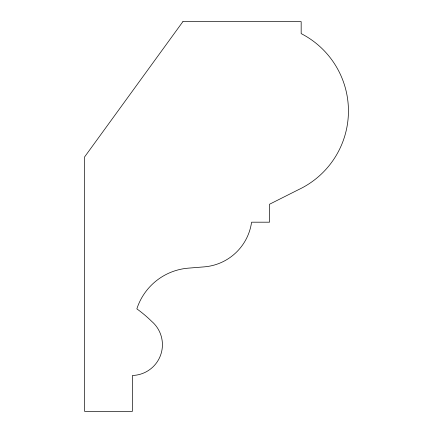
<?xml version="1.0" encoding="UTF-8"?>
<svg xmlns="http://www.w3.org/2000/svg" width="433" height="433" viewBox="0 0 433 433"><rect width="100%" height="100%" fill="white"/><g stroke="black" fill="none" stroke-linecap="round" stroke-linejoin="round"><path stroke-width="0.65" d="M182.883 21.65L84.57 156.968L84.57 411.35L132.417 411.35L132.417 375.465A30.759 30.759 0 0 0 151.658 321.34A127.573 127.573 0 0 0 136.85 308.87A59.115 59.115 0 0 1 188.35 268.146L204.208 266.869A52.041 52.041 0 0 0 251.578 222.189L269.521 222.189L269.521 204.246L298.526 189.654A86.952 86.952 0 0 0 301.168 33.612L301.168 21.65L182.883 21.65"/></g></svg>
